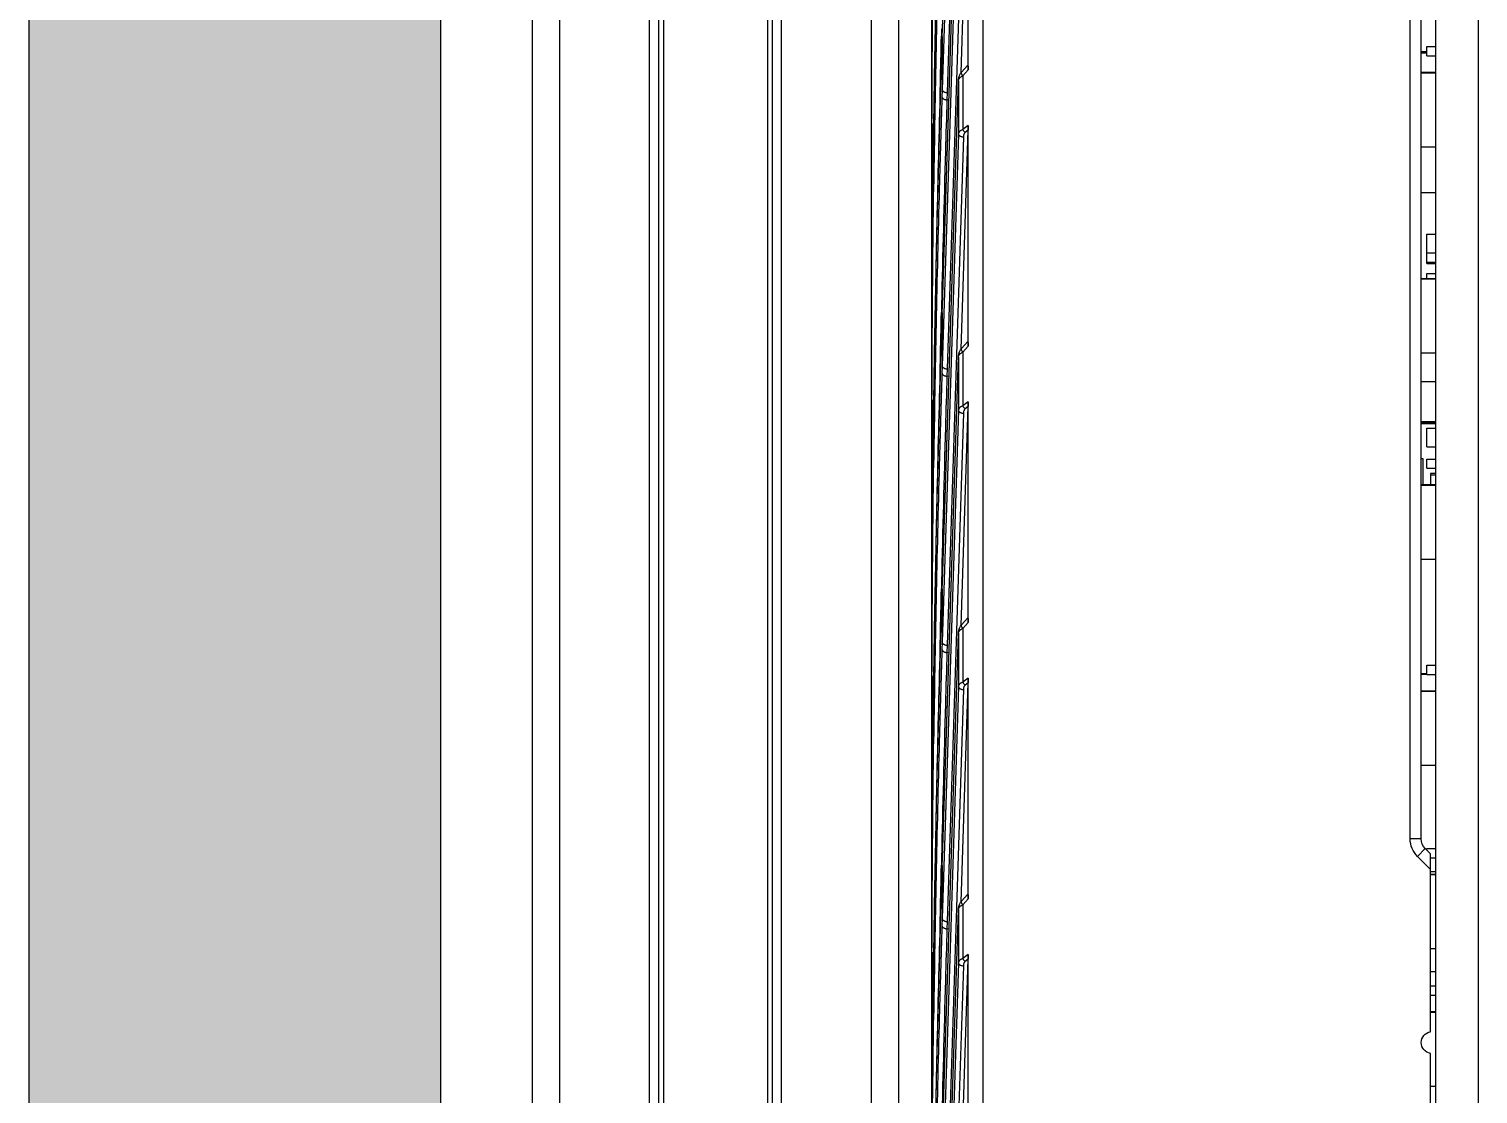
# Model space of a CAD drawing. Header units: millimetres. Extents: x 3299 to 14264, y 1863 to 5555.
# Drawn here: x 13160 to 13239, y 4636.9 to 4695 of the extents above; entities that cross this region are included whole.
import ezdxf

# ---------------------------------------------------------------- set-up
doc = ezdxf.new("R2010")
doc.units = ezdxf.units.MM
doc.layers.add('DIM', color=4, linetype='Continuous')

# ---------------------------------------------------------------- blocks, each defined once
blk = doc.blocks.new('etdyf')
at = {"color": 114, "linetype": 'Continuous', "true_color": 0x139b48}
for p, q in [((4442.055, 3237.709), (5101.055, 3237.709)), ((4442.055, 3236.209), (5101.055, 3236.209)), ((4442.055, 3231.309), (5101.055, 3231.309)), ((4442.055, 3230.809), (5101.055, 3230.809)), ((5101.055, 3230.548), (4442.055, 3230.548)), ((5101.055, 3224.87), (4442.055, 3224.87)), ((4442.055, 3224.609), (5101.055, 3224.609)), ((4442.055, 3224.109), (5101.055, 3224.109)), ((4442.055, 3219.209), (5101.055, 3219.209)), ((4442.055, 3217.709), (5101.055, 3217.709))]:
    blk.add_line(p, q, dxfattribs=at)
blk = doc.blocks.new('5555')
at = {"color": 7, "linetype": 'Continuous'}
for p, q in [((2254.952, 3834.509), (2254.952, 3497.009)), ((2257.252, 3497.009), (2257.252, 3834.509)), ((2284.752, 3501.965), (2284.752, 3829.553)), ((2281.952, 3532.465), (2281.952, 3799.053)), ((2284.177, 3721.051), (2283.307, 3748.389)), ((2283.307, 3745.481), (2284.19, 3717.746)), ((2258.052, 3676.87), (2258.052, 3745.023)), ((2258.652, 3676.87), (2258.652, 3745.023)), ((2283.033, 3745.321), (2283.916, 3717.586)), ((2284.178, 3705.985), (2283.307, 3733.324)), ((2284.177, 3705.975), (2283.307, 3733.314)), ((2282.777, 3718.826), (2282.777, 3730.873)), ((2283.162, 3718.669), (2282.781, 3730.607)), ((2283.307, 3730.406), (2284.19, 3702.671)), ((2283.033, 3730.246), (2283.916, 3702.511)), ((2284.752, 3715.909), (2284.687, 3727.521)), ((2284.177, 3721.051), (2284.178, 3721.06)), ((2284.19, 3720.664), (2284.177, 3721.051)), ((2284.19, 3720.664), (2284.178, 3721.06)), ((2284.225, 3721.061), (2284.234, 3720.665)), ((2284.19, 3720.655), (2284.19, 3720.664)), ((2284.19, 3720.655), (2284.19, 3720.664)), ((2284.19, 3720.655), (2284.19, 3720.664)), ((2284.19, 3720.655), (2284.19, 3717.746)), ((2257.752, 3720.098), (2257.252, 3720.098)), ((2257.752, 3719.59), (2257.252, 3719.59)), ((2257.752, 3719.59), (2257.752, 3720.098)), ((2258.052, 3719.835), (2257.752, 3719.835)), ((2257.752, 3719.735), (2258.052, 3719.735)), ((2258.052, 3718.701), (2257.252, 3718.701)), ((2258.052, 3718.676), (2257.252, 3718.676)), ((2283.066, 3718.506), (2282.777, 3718.826)), ((2283.133, 3718.707), (2282.788, 3719.089)), ((2283.066, 3718.506), (2283.066, 3715.569)), ((2284.178, 3690.91), (2283.307, 3718.248)), ((2283.307, 3718.239), (2283.307, 3718.248)), ((2284.177, 3690.9), (2283.307, 3718.239)), ((2283.307, 3718.239), (2283.307, 3715.33)), ((2283.821, 3717.167), (2283.929, 3717.193)), ((2283.916, 3717.586), (2283.929, 3717.193)), ((2284.19, 3717.746), (2284.202, 3717.353)), ((2282.777, 3703.75), (2282.777, 3715.798)), ((2282.777, 3715.798), (2283.066, 3715.569)), ((2283.162, 3703.594), (2282.781, 3715.532)), ((2282.781, 3715.532), (2282.937, 3715.409)), ((2284.644, 3715.908), (2284.643, 3715.977)), ((2284.685, 3712.604), (2284.643, 3715.977)), ((2284.685, 3712.604), (2284.644, 3715.908)), ((2284.745, 3715.909), (2284.752, 3712.605)), ((2284.747, 3715.909), (2284.748, 3715.514)), ((2284.748, 3715.514), (2284.752, 3712.605)), ((2284.752, 3715.514), (2284.752, 3715.909)), ((2258.052, 3714.637), (2257.252, 3714.637)), ((2283.033, 3715.17), (2283.916, 3687.436)), ((2283.307, 3715.33), (2284.19, 3687.596)), ((2284.752, 3700.834), (2284.687, 3712.446)), ((2258.052, 3712.137), (2257.252, 3712.137)), ((2257.752, 3709.86), (2257.252, 3709.86)), ((2257.752, 3708.272), (2257.752, 3709.86)), ((2257.752, 3708.848), (2257.252, 3708.848)), ((2257.752, 3708.34), (2257.252, 3708.34)), ((2257.752, 3708.272), (2257.252, 3708.272)), ((2257.752, 3707.716), (2257.252, 3707.716)), ((2257.752, 3707.451), (2257.752, 3707.716)), ((2258.052, 3707.451), (2257.252, 3707.451)), ((2258.052, 3707.426), (2257.252, 3707.426)), ((2284.177, 3705.975), (2284.178, 3705.985)), ((2284.19, 3705.589), (2284.177, 3705.975)), ((2284.19, 3705.589), (2284.178, 3705.985)), ((2284.225, 3705.986), (2284.234, 3705.59)), ((2284.19, 3705.579), (2284.19, 3705.589)), ((2284.19, 3705.579), (2284.19, 3705.589)), ((2284.19, 3705.579), (2284.19, 3705.589)), ((2284.19, 3705.579), (2284.19, 3702.671)), ((2283.066, 3703.43), (2282.777, 3703.75)), ((2283.133, 3703.631), (2282.788, 3704.014)), ((2258.052, 3703.387), (2257.252, 3703.387)), ((2283.066, 3703.43), (2283.066, 3700.493)), ((2284.178, 3675.834), (2283.307, 3703.173)), ((2283.307, 3703.163), (2283.307, 3703.173)), ((2284.177, 3675.825), (2283.307, 3703.163)), ((2283.307, 3703.163), (2283.307, 3700.255)), ((2283.821, 3702.092), (2283.929, 3702.118)), ((2283.916, 3702.511), (2283.929, 3702.118)), ((2284.19, 3702.671), (2284.202, 3702.278)), ((2258.052, 3701.827), (2257.252, 3701.827)), ((2282.777, 3688.675), (2282.777, 3700.722)), ((2282.777, 3700.722), (2283.066, 3700.493)), ((2283.162, 3688.519), (2282.781, 3700.457)), ((2282.781, 3700.457), (2282.937, 3700.333)), ((2284.644, 3700.833), (2284.643, 3700.901)), ((2284.685, 3697.529), (2284.643, 3700.901)), ((2284.685, 3697.529), (2284.644, 3700.833)), ((2284.745, 3700.834), (2284.752, 3697.53)), ((2284.747, 3700.834), (2284.748, 3700.438)), ((2284.748, 3700.438), (2284.752, 3697.53)), ((2284.752, 3700.438), (2284.752, 3700.834)), ((2258.052, 3699.639), (2257.252, 3699.639)), ((2258.052, 3699.614), (2257.252, 3699.614)), ((2283.033, 3700.095), (2283.916, 3672.36)), ((2283.307, 3700.255), (2284.19, 3672.52)), ((2257.252, 3699.514), (2258.052, 3699.514)), ((2257.752, 3699.287), (2257.252, 3699.287)), ((2257.752, 3698.271), (2257.752, 3699.287)), ((2257.752, 3698.271), (2257.252, 3698.271)), ((2257.752, 3697.598), (2257.252, 3697.598)), ((2257.752, 3697.09), (2257.752, 3697.598)), ((2257.952, 3696.201), (2257.952, 3697.614)), ((2257.952, 3697.614), (2258.052, 3697.614)), ((2284.752, 3685.759), (2284.687, 3697.37)), ((2257.752, 3697.09), (2257.252, 3697.09)), ((2257.252, 3696.814), (2257.552, 3696.814)), ((2257.252, 3696.714), (2257.552, 3696.714)), ((2257.552, 3696.814), (2257.552, 3696.201)), ((2258.052, 3696.201), (2257.252, 3696.201)), ((2258.052, 3696.176), (2257.252, 3696.176)), ((2258.052, 3692.137), (2257.252, 3692.137)), ((2284.177, 3690.9), (2284.178, 3690.91)), ((2284.19, 3690.513), (2284.177, 3690.9)), ((2284.19, 3690.513), (2284.178, 3690.91)), ((2284.225, 3690.911), (2284.234, 3690.514)), ((2284.19, 3690.504), (2284.19, 3690.513)), ((2284.19, 3690.504), (2284.19, 3690.513)), ((2284.19, 3690.504), (2284.19, 3690.513)), ((2284.19, 3690.504), (2284.19, 3687.596)), ((2283.066, 3688.355), (2282.777, 3688.675)), ((2283.133, 3688.556), (2282.788, 3688.938)), ((2283.066, 3688.355), (2283.066, 3685.418)), ((2284.178, 3660.759), (2283.307, 3688.097)), ((2283.307, 3688.088), (2283.307, 3688.097)), ((2284.177, 3660.749), (2283.307, 3688.088)), ((2283.307, 3688.088), (2283.307, 3685.179)), ((2283.821, 3687.016), (2283.929, 3687.042)), ((2283.916, 3687.436), (2283.929, 3687.042)), ((2284.19, 3687.596), (2284.202, 3687.202)), ((2257.752, 3686.348), (2257.252, 3686.348)), ((2257.752, 3685.84), (2257.752, 3686.348)), ((2257.752, 3685.84), (2257.252, 3685.84)), ((2258.052, 3685.891), (2257.752, 3685.891)), ((2258.052, 3685.865), (2257.752, 3685.865)), ((2282.777, 3673.6), (2282.777, 3685.647)), ((2282.777, 3685.647), (2283.066, 3685.418)), ((2283.162, 3673.443), (2282.781, 3685.381)), ((2282.781, 3685.381), (2282.937, 3685.258)), ((2284.644, 3685.757), (2284.643, 3685.826)), ((2284.685, 3682.454), (2284.643, 3685.826)), ((2284.685, 3682.454), (2284.644, 3685.757)), ((2284.745, 3685.759), (2284.752, 3682.455)), ((2284.747, 3685.759), (2284.748, 3685.363)), ((2284.748, 3685.363), (2284.752, 3682.455)), ((2284.752, 3685.363), (2284.752, 3685.759)), ((2258.052, 3684.951), (2257.252, 3684.951)), ((2258.052, 3684.926), (2257.252, 3684.926)), ((2283.033, 3685.019), (2283.916, 3657.285)), ((2283.307, 3685.179), (2284.19, 3657.445)), ((2284.752, 3670.683), (2284.687, 3682.295)), ((2258.052, 3680.887), (2257.252, 3680.887)), ((2258.052, 3676.87), (2258.652, 3676.87)), ((2257.752, 3676.348), (2257.252, 3676.348)), ((2257.552, 3676.059), (2257.832, 3676.339)), ((2257.552, 3666.351), (2257.552, 3676.059)), ((2257.552, 3675.21), (2258.257, 3675.915)), ((2257.752, 3676.259), (2257.752, 3676.348)), ((2257.832, 3676.339), (2258.257, 3675.915)), ((2257.552, 3675.84), (2257.252, 3675.84)), ((2257.552, 3675.098), (2257.252, 3675.098)), ((2284.177, 3675.825), (2284.178, 3675.834)), ((2284.19, 3675.438), (2284.177, 3675.825)), ((2284.19, 3675.438), (2284.178, 3675.834)), ((2284.19, 3675.428), (2284.19, 3675.438)), ((2284.19, 3675.428), (2284.19, 3675.438)), ((2284.19, 3675.428), (2284.19, 3675.438)), ((2284.19, 3675.428), (2284.19, 3672.52)), ((2284.225, 3675.835), (2284.234, 3675.439)), ((2257.552, 3674.951), (2257.252, 3674.951)), ((2257.552, 3674.926), (2257.252, 3674.926)), ((2283.066, 3673.28), (2282.777, 3673.6)), ((2283.133, 3673.481), (2282.788, 3673.863)), ((2283.066, 3673.28), (2283.066, 3670.343)), ((2284.178, 3645.683), (2283.307, 3673.022)), ((2283.307, 3673.012), (2283.307, 3673.022)), ((2284.177, 3645.674), (2283.307, 3673.012)), ((2283.307, 3673.012), (2283.307, 3670.104)), ((2283.821, 3671.941), (2283.929, 3671.967)), ((2283.916, 3672.36), (2283.929, 3671.967)), ((2284.19, 3672.52), (2284.202, 3672.127)), ((2257.552, 3670.887), (2257.252, 3670.887)), ((2282.777, 3658.524), (2282.777, 3670.571)), ((2282.777, 3670.571), (2283.066, 3670.343)), ((2284.644, 3670.682), (2284.643, 3670.75)), ((2284.685, 3667.378), (2284.643, 3670.75)), ((2284.685, 3667.378), (2284.644, 3670.682)), ((2284.745, 3670.683), (2284.752, 3667.379)), ((2284.747, 3670.683), (2284.748, 3670.288)), ((2284.752, 3670.288), (2284.752, 3670.683)), ((2257.552, 3669.637), (2257.252, 3669.637)), ((2283.162, 3658.368), (2282.781, 3670.306)), ((2282.781, 3670.306), (2282.937, 3670.183)), ((2283.033, 3669.944), (2283.916, 3642.209)), ((2283.307, 3670.104), (2284.19, 3642.369)), ((2284.748, 3670.288), (2284.752, 3667.379)), ((2257.552, 3668.848), (2257.252, 3668.848)), ((2257.552, 3668.34), (2257.252, 3668.34)), ((2257.552, 3667.451), (2257.252, 3667.451)), ((2257.552, 3667.426), (2257.252, 3667.426)), ((2284.752, 3655.608), (2284.687, 3667.219)), ((2257.552, 3655.459), (2257.552, 3665.167)), ((2257.552, 3663.387), (2257.252, 3663.387))]:
    blk.add_line(p, q, dxfattribs=at)
for points in [[(2284.687, 3712.446), (2284.499, 3724.134), (2284.19, 3735.74)], [(2284.687, 3697.37), (2284.499, 3709.059), (2284.19, 3720.664)], [(2283.307, 3718.248), (2283.304, 3718.289), (2283.285, 3718.411), (2283.248, 3718.523), (2283.196, 3718.623), (2283.133, 3718.707)], [(2284.687, 3682.295), (2284.499, 3693.984), (2284.19, 3705.589)], [(2283.307, 3703.173), (2283.304, 3703.213), (2283.285, 3703.336), (2283.248, 3703.448), (2283.196, 3703.548), (2283.133, 3703.631)], [(2284.687, 3667.219), (2284.499, 3678.908), (2284.19, 3690.513)], [(2283.307, 3688.097), (2283.304, 3688.138), (2283.285, 3688.261), (2283.248, 3688.372), (2283.196, 3688.473), (2283.133, 3688.556)], [(2284.687, 3652.144), (2284.499, 3663.833), (2284.19, 3675.438)], [(2283.307, 3673.022), (2283.304, 3673.063), (2283.285, 3673.185), (2283.248, 3673.297), (2283.196, 3673.397), (2283.133, 3673.481)]]:
    blk.add_lwpolyline(points, dxfattribs=at)
for centre, radius, start, end in [((1176.199, 3712.606), 1108.553, 0.170759, 0.550314), ((1176.14, 3715.514), 1108.612, 0.020446, 0.399988), ((1175.893, 3697.38), 1108.585, 0.932209, 1.203557), ((1176.426, 3697.532), 1108.326, 0.550317, 0.77916), ((1176.3, 3700.439), 1108.452, 0.399989, 0.628818), ((1176.199, 3697.53), 1108.553, 0.170759, 0.550314), ((1176.14, 3700.438), 1108.612, 0.020446, 0.399988), ((1175.893, 3682.304), 1108.585, 0.932209, 1.203557), ((1176.426, 3682.457), 1108.326, 0.550317, 0.77916), ((1176.3, 3685.364), 1108.452, 0.399989, 0.628818), ((1176.199, 3682.455), 1108.553, 0.170759, 0.550314), ((1176.14, 3685.363), 1108.612, 0.020446, 0.399988), ((1175.893, 3667.229), 1108.585, 0.932209, 1.203557), ((1176.426, 3667.382), 1108.326, 0.550317, 0.77916), ((1176.3, 3670.289), 1108.452, 0.399989, 0.628818), ((1176.199, 3667.38), 1108.553, 0.170759, 0.550314), ((1176.14, 3670.288), 1108.612, 0.020446, 0.399988), ((2257.302, 3676.87), 0.75, 315, 0), ((2257.302, 3676.87), 1.35, 315, 0), ((1175.893, 3652.154), 1108.585, 0.932209, 1.203557), ((1176.426, 3652.306), 1108.326, 0.550317, 0.77916), ((1176.3, 3655.213), 1108.452, 0.399989, 0.628818), ((2257.452, 3665.759), 0.6, 279.59407, 80.40593)]:
    blk.add_arc(centre, radius, start, end, dxfattribs=at)
for centre, major_axis, ratio, start_param, end_param in [((2282.795, 3718.634), (-0.008, 0.456), 0.03597, -0.04118, 1.135116), ((2282.795, 3715.66), (-0.006, 0.387), 0.043625, 1.207842, 1.907655), ((2282.795, 3703.558), (-0.008, 0.456), 0.03597, -0.04118, 1.135116), ((2282.795, 3700.585), (-0.006, 0.387), 0.043625, 1.207842, 1.907655), ((2282.795, 3688.483), (-0.008, 0.456), 0.03597, -0.04118, 1.135116), ((2282.795, 3685.509), (-0.006, 0.387), 0.043625, 1.207842, 1.907655), ((2282.795, 3673.408), (-0.008, 0.456), 0.03597, -0.04118, 1.135116), ((2282.795, 3670.434), (-0.006, 0.387), 0.043625, 1.207842, 1.907655)]:
    blk.add_ellipse(centre, major_axis=major_axis, ratio=ratio, start_param=start_param, end_param=end_param, dxfattribs=at)
for points, knots in [([(2284.643, 3715.977), (2284.62, 3717.623), (2284.513, 3724.208), (2284.347, 3730.793), (2284.19, 3735.73)], [0, 0, 0, 0, 0.249991, 1, 1, 1, 1]), ([(2284.202, 3732.428), (2284.254, 3730.777), (2284.448, 3724.17), (2284.582, 3717.561), (2284.65, 3712.604)], [0, 0, 0, 0, 0.250013, 1, 1, 1, 1]), ([(2284.643, 3700.901), (2284.62, 3702.548), (2284.513, 3709.133), (2284.347, 3715.717), (2284.19, 3720.655)], [0, 0, 0, 0, 0.249991, 1, 1, 1, 1]), ([(2283.066, 3718.506), (2283.074, 3718.516), (2283.09, 3718.537), (2283.11, 3718.568), (2283.126, 3718.597), (2283.138, 3718.625), (2283.145, 3718.65), (2283.147, 3718.673), (2283.144, 3718.689), (2283.139, 3718.7), (2283.135, 3718.705), (2283.133, 3718.707)], [0, 0, 0, 0, 0.177781, 0.343274, 0.493701, 0.627259, 0.742963, 0.841273, 0.924881, 0.96303, 1, 1, 1, 1]), ([(2283.234, 3718.39), (2283.224, 3718.401), (2283.201, 3718.423), (2283.161, 3718.454), (2283.116, 3718.482), (2283.083, 3718.498), (2283.066, 3718.506)], [0, 0, 0, 0, 0.224787, 0.466098, 0.724542, 1, 1, 1, 1]), ([(2283.295, 3718.292), (2283.289, 3718.309), (2283.272, 3718.344), (2283.248, 3718.375), (2283.234, 3718.39)], [0, 0, 0, 0, 0.477411, 1, 1, 1, 1]), ([(2283.307, 3718.239), (2283.306, 3718.243), (2283.304, 3718.261), (2283.3, 3718.279), (2283.295, 3718.292)], [0, 0, 0, 0, 0.245957, 1, 1, 1, 1]), ([(2284.19, 3717.746), (2284.189, 3717.736), (2284.184, 3717.716), (2284.166, 3717.687), (2284.14, 3717.661), (2284.106, 3717.638), (2284.066, 3717.618), (2284.019, 3717.603), (2283.969, 3717.592), (2283.934, 3717.588), (2283.916, 3717.586)], [0, 0, 0, 0, 0.087721, 0.183554, 0.291171, 0.41195, 0.545418, 0.68978, 0.84241, 1, 1, 1, 1]), ([(2284.202, 3717.353), (2284.202, 3717.343), (2284.196, 3717.323), (2284.179, 3717.294), (2284.153, 3717.268), (2284.119, 3717.245), (2284.078, 3717.225), (2284.032, 3717.21), (2283.982, 3717.198), (2283.947, 3717.194), (2283.929, 3717.193)], [0, 0, 0, 0, 0.087716, 0.183532, 0.29113, 0.411898, 0.545364, 0.689735, 0.842384, 1, 1, 1, 1]), ([(2283.929, 3717.193), (2283.958, 3716.259), (2284.071, 3712.524), (2284.165, 3708.788), (2284.225, 3705.986)], [0, 0, 0, 0, 0.250008, 1, 1, 1, 1]), ([(2284.202, 3717.353), (2284.254, 3715.701), (2284.448, 3709.094), (2284.582, 3702.485), (2284.65, 3697.529)], [0, 0, 0, 0, 0.250013, 1, 1, 1, 1]), ([(2283.066, 3715.569), (2283.057, 3715.554), (2283.039, 3715.525), (2283.008, 3715.483), (2282.974, 3715.444), (2282.949, 3715.42), (2282.937, 3715.409)], [0, 0, 0, 0, 0.248018, 0.501621, 0.754402, 1, 1, 1, 1]), ([(2282.937, 3715.409), (2282.955, 3715.395), (2282.977, 3715.368), (2282.998, 3715.329), (2283.015, 3715.288), (2283.028, 3715.235), (2283.032, 3715.192), (2283.033, 3715.17)], [0, 0, 0, 0, 0.256695, 0.382089, 0.506385, 0.753251, 1, 1, 1, 1]), ([(2283.066, 3715.569), (2283.084, 3715.563), (2283.119, 3715.55), (2283.166, 3715.526), (2283.207, 3715.499), (2283.241, 3715.469), (2283.268, 3715.436), (2283.288, 3715.402), (2283.301, 3715.367), (2283.306, 3715.342), (2283.307, 3715.33)], [0, 0, 0, 0, 0.158904, 0.306341, 0.442472, 0.568149, 0.684741, 0.794091, 0.898356, 1, 1, 1, 1]), ([(2283.307, 3715.33), (2283.306, 3715.32), (2283.3, 3715.3), (2283.283, 3715.271), (2283.257, 3715.245), (2283.223, 3715.222), (2283.182, 3715.202), (2283.136, 3715.187), (2283.086, 3715.176), (2283.051, 3715.171), (2283.033, 3715.17)], [0, 0, 0, 0, 0.087721, 0.183554, 0.291171, 0.41195, 0.545418, 0.68978, 0.84241, 1, 1, 1, 1]), ([(2284.752, 3712.605), (2284.752, 3712.596), (2284.749, 3712.577), (2284.736, 3712.551), (2284.715, 3712.526), (2284.697, 3712.512), (2284.687, 3712.505)], [0, 0, 0, 0, 0.219451, 0.453173, 0.711497, 1, 1, 1, 1]), ([(2284.752, 3712.21), (2284.752, 3712.201), (2284.749, 3712.182), (2284.736, 3712.156), (2284.716, 3712.132), (2284.699, 3712.118), (2284.689, 3712.111)], [0, 0, 0, 0, 0.220352, 0.454493, 0.7125, 1, 1, 1, 1]), ([(2284.643, 3685.826), (2284.62, 3687.472), (2284.513, 3694.058), (2284.347, 3700.642), (2284.19, 3705.579)], [0, 0, 0, 0, 0.249991, 1, 1, 1, 1]), ([(2283.066, 3703.43), (2283.074, 3703.441), (2283.09, 3703.461), (2283.11, 3703.492), (2283.126, 3703.522), (2283.138, 3703.55), (2283.145, 3703.575), (2283.147, 3703.597), (2283.144, 3703.614), (2283.139, 3703.625), (2283.135, 3703.629), (2283.133, 3703.631)], [0, 0, 0, 0, 0.177781, 0.343274, 0.493701, 0.627259, 0.742963, 0.841273, 0.924881, 0.96303, 1, 1, 1, 1]), ([(2283.234, 3703.314), (2283.224, 3703.326), (2283.201, 3703.348), (2283.161, 3703.378), (2283.116, 3703.406), (2283.083, 3703.423), (2283.066, 3703.43)], [0, 0, 0, 0, 0.224787, 0.466098, 0.724542, 1, 1, 1, 1]), ([(2283.295, 3703.216), (2283.289, 3703.234), (2283.272, 3703.269), (2283.248, 3703.3), (2283.234, 3703.314)], [0, 0, 0, 0, 0.477411, 1, 1, 1, 1]), ([(2283.307, 3703.163), (2283.306, 3703.168), (2283.304, 3703.186), (2283.3, 3703.203), (2283.295, 3703.216)], [0, 0, 0, 0, 0.245957, 1, 1, 1, 1]), ([(2284.19, 3702.671), (2284.189, 3702.661), (2284.184, 3702.64), (2284.166, 3702.612), (2284.14, 3702.586), (2284.106, 3702.563), (2284.066, 3702.543), (2284.019, 3702.527), (2283.969, 3702.516), (2283.934, 3702.512), (2283.916, 3702.511)], [0, 0, 0, 0, 0.087721, 0.183554, 0.291171, 0.41195, 0.545418, 0.68978, 0.84241, 1, 1, 1, 1]), ([(2284.202, 3702.278), (2284.202, 3702.268), (2284.196, 3702.247), (2284.179, 3702.219), (2284.153, 3702.193), (2284.119, 3702.17), (2284.078, 3702.15), (2284.032, 3702.134), (2283.982, 3702.123), (2283.947, 3702.119), (2283.929, 3702.118)], [0, 0, 0, 0, 0.087716, 0.183532, 0.29113, 0.411898, 0.545364, 0.689735, 0.842384, 1, 1, 1, 1]), ([(2283.929, 3702.118), (2283.958, 3701.184), (2284.071, 3697.449), (2284.165, 3693.713), (2284.225, 3690.911)], [0, 0, 0, 0, 0.250008, 1, 1, 1, 1]), ([(2284.202, 3702.278), (2284.254, 3700.626), (2284.448, 3694.019), (2284.582, 3687.41), (2284.65, 3682.453)], [0, 0, 0, 0, 0.250013, 1, 1, 1, 1]), ([(2283.066, 3700.493), (2283.057, 3700.479), (2283.039, 3700.449), (2283.008, 3700.408), (2282.974, 3700.369), (2282.949, 3700.345), (2282.937, 3700.333)], [0, 0, 0, 0, 0.248018, 0.501621, 0.754402, 1, 1, 1, 1]), ([(2283.066, 3700.493), (2283.084, 3700.488), (2283.119, 3700.475), (2283.166, 3700.451), (2283.207, 3700.424), (2283.241, 3700.393), (2283.268, 3700.361), (2283.288, 3700.327), (2283.301, 3700.291), (2283.306, 3700.267), (2283.307, 3700.255)], [0, 0, 0, 0, 0.158904, 0.306341, 0.442472, 0.568149, 0.684741, 0.794091, 0.898356, 1, 1, 1, 1]), ([(2282.937, 3700.333), (2282.955, 3700.319), (2282.977, 3700.293), (2282.998, 3700.254), (2283.015, 3700.213), (2283.028, 3700.16), (2283.032, 3700.117), (2283.033, 3700.095)], [0, 0, 0, 0, 0.256695, 0.382089, 0.506385, 0.753251, 1, 1, 1, 1]), ([(2283.307, 3700.255), (2283.306, 3700.245), (2283.3, 3700.224), (2283.283, 3700.196), (2283.257, 3700.17), (2283.223, 3700.147), (2283.182, 3700.127), (2283.136, 3700.111), (2283.086, 3700.1), (2283.051, 3700.096), (2283.033, 3700.095)], [0, 0, 0, 0, 0.087721, 0.183554, 0.291171, 0.41195, 0.545418, 0.68978, 0.84241, 1, 1, 1, 1]), ([(2284.752, 3697.53), (2284.752, 3697.521), (2284.749, 3697.502), (2284.736, 3697.475), (2284.715, 3697.45), (2284.697, 3697.436), (2284.687, 3697.43)], [0, 0, 0, 0, 0.219451, 0.453173, 0.711497, 1, 1, 1, 1]), ([(2284.752, 3697.134), (2284.752, 3697.125), (2284.749, 3697.107), (2284.736, 3697.081), (2284.716, 3697.056), (2284.699, 3697.042), (2284.689, 3697.036)], [0, 0, 0, 0, 0.220352, 0.454493, 0.7125, 1, 1, 1, 1]), ([(2284.643, 3670.75), (2284.62, 3672.397), (2284.513, 3678.982), (2284.347, 3685.567), (2284.19, 3690.504)], [0, 0, 0, 0, 0.249991, 1, 1, 1, 1]), ([(2283.066, 3688.355), (2283.074, 3688.365), (2283.09, 3688.386), (2283.11, 3688.417), (2283.126, 3688.447), (2283.138, 3688.474), (2283.145, 3688.5), (2283.147, 3688.522), (2283.144, 3688.539), (2283.139, 3688.549), (2283.135, 3688.554), (2283.133, 3688.556)], [0, 0, 0, 0, 0.177781, 0.343274, 0.493701, 0.627259, 0.742963, 0.841273, 0.924881, 0.96303, 1, 1, 1, 1]), ([(2283.234, 3688.239), (2283.224, 3688.25), (2283.201, 3688.273), (2283.161, 3688.303), (2283.116, 3688.331), (2283.083, 3688.347), (2283.066, 3688.355)], [0, 0, 0, 0, 0.224787, 0.466098, 0.724542, 1, 1, 1, 1]), ([(2283.295, 3688.141), (2283.289, 3688.158), (2283.272, 3688.193), (2283.248, 3688.224), (2283.234, 3688.239)], [0, 0, 0, 0, 0.477411, 1, 1, 1, 1]), ([(2283.307, 3688.088), (2283.306, 3688.092), (2283.304, 3688.11), (2283.3, 3688.128), (2283.295, 3688.141)], [0, 0, 0, 0, 0.245957, 1, 1, 1, 1]), ([(2284.19, 3687.596), (2284.189, 3687.586), (2284.184, 3687.565), (2284.166, 3687.537), (2284.14, 3687.511), (2284.106, 3687.487), (2284.066, 3687.468), (2284.019, 3687.452), (2283.969, 3687.441), (2283.934, 3687.437), (2283.916, 3687.436)], [0, 0, 0, 0, 0.087721, 0.183554, 0.291171, 0.41195, 0.545418, 0.68978, 0.84241, 1, 1, 1, 1]), ([(2284.202, 3687.202), (2284.202, 3687.192), (2284.196, 3687.172), (2284.179, 3687.143), (2284.153, 3687.117), (2284.119, 3687.094), (2284.078, 3687.074), (2284.032, 3687.059), (2283.982, 3687.048), (2283.947, 3687.044), (2283.929, 3687.042)], [0, 0, 0, 0, 0.087716, 0.183532, 0.29113, 0.411898, 0.545364, 0.689735, 0.842384, 1, 1, 1, 1]), ([(2283.929, 3687.042), (2283.958, 3686.108), (2284.071, 3682.373), (2284.165, 3678.637), (2284.225, 3675.835)], [0, 0, 0, 0, 0.250008, 1, 1, 1, 1]), ([(2284.202, 3687.202), (2284.254, 3685.551), (2284.448, 3678.943), (2284.582, 3672.335), (2284.65, 3667.378)], [0, 0, 0, 0, 0.250013, 1, 1, 1, 1]), ([(2283.066, 3685.418), (2283.057, 3685.403), (2283.039, 3685.374), (2283.008, 3685.332), (2282.974, 3685.293), (2282.949, 3685.269), (2282.937, 3685.258)], [0, 0, 0, 0, 0.248018, 0.501621, 0.754402, 1, 1, 1, 1]), ([(2283.066, 3685.418), (2283.084, 3685.412), (2283.119, 3685.399), (2283.166, 3685.375), (2283.207, 3685.348), (2283.241, 3685.318), (2283.268, 3685.286), (2283.288, 3685.252), (2283.301, 3685.216), (2283.306, 3685.192), (2283.307, 3685.179)], [0, 0, 0, 0, 0.158904, 0.306341, 0.442472, 0.568149, 0.684741, 0.794091, 0.898356, 1, 1, 1, 1]), ([(2282.937, 3685.258), (2282.955, 3685.244), (2282.977, 3685.217), (2282.998, 3685.178), (2283.015, 3685.138), (2283.028, 3685.085), (2283.032, 3685.041), (2283.033, 3685.019)], [0, 0, 0, 0, 0.256695, 0.382089, 0.506385, 0.753251, 1, 1, 1, 1]), ([(2283.307, 3685.179), (2283.306, 3685.17), (2283.3, 3685.149), (2283.283, 3685.121), (2283.257, 3685.095), (2283.223, 3685.071), (2283.182, 3685.052), (2283.136, 3685.036), (2283.086, 3685.025), (2283.051, 3685.021), (2283.033, 3685.019)], [0, 0, 0, 0, 0.087721, 0.183554, 0.291171, 0.41195, 0.545418, 0.68978, 0.84241, 1, 1, 1, 1]), ([(2284.752, 3682.455), (2284.752, 3682.445), (2284.749, 3682.427), (2284.736, 3682.4), (2284.715, 3682.375), (2284.697, 3682.361), (2284.687, 3682.354)], [0, 0, 0, 0, 0.219451, 0.453173, 0.711497, 1, 1, 1, 1]), ([(2284.752, 3682.059), (2284.752, 3682.05), (2284.749, 3682.032), (2284.736, 3682.005), (2284.716, 3681.981), (2284.699, 3681.967), (2284.689, 3681.96)], [0, 0, 0, 0, 0.220352, 0.454493, 0.7125, 1, 1, 1, 1]), ([(2284.643, 3655.675), (2284.62, 3657.321), (2284.513, 3663.907), (2284.347, 3670.491), (2284.19, 3675.428)], [0, 0, 0, 0, 0.249991, 1, 1, 1, 1]), ([(2283.066, 3673.28), (2283.074, 3673.29), (2283.09, 3673.31), (2283.11, 3673.341), (2283.126, 3673.371), (2283.138, 3673.399), (2283.145, 3673.424), (2283.147, 3673.447), (2283.144, 3673.463), (2283.139, 3673.474), (2283.135, 3673.479), (2283.133, 3673.481)], [0, 0, 0, 0, 0.177781, 0.343274, 0.493701, 0.627259, 0.742963, 0.841273, 0.924881, 0.96303, 1, 1, 1, 1]), ([(2283.234, 3673.164), (2283.224, 3673.175), (2283.201, 3673.197), (2283.161, 3673.228), (2283.116, 3673.256), (2283.083, 3673.272), (2283.066, 3673.28)], [0, 0, 0, 0, 0.224787, 0.466098, 0.724542, 1, 1, 1, 1]), ([(2283.295, 3673.065), (2283.289, 3673.083), (2283.272, 3673.118), (2283.248, 3673.149), (2283.234, 3673.164)], [0, 0, 0, 0, 0.477411, 1, 1, 1, 1]), ([(2283.307, 3673.012), (2283.306, 3673.017), (2283.304, 3673.035), (2283.3, 3673.052), (2283.295, 3673.065)], [0, 0, 0, 0, 0.245957, 1, 1, 1, 1]), ([(2284.19, 3672.52), (2284.189, 3672.51), (2284.184, 3672.49), (2284.166, 3672.461), (2284.14, 3672.435), (2284.106, 3672.412), (2284.066, 3672.392), (2284.019, 3672.377), (2283.969, 3672.365), (2283.934, 3672.361), (2283.916, 3672.36)], [0, 0, 0, 0, 0.087721, 0.183554, 0.291171, 0.41195, 0.545418, 0.68978, 0.84241, 1, 1, 1, 1]), ([(2284.202, 3672.127), (2284.202, 3672.117), (2284.196, 3672.096), (2284.179, 3672.068), (2284.153, 3672.042), (2284.119, 3672.019), (2284.078, 3671.999), (2284.032, 3671.983), (2283.982, 3671.972), (2283.947, 3671.968), (2283.929, 3671.967)], [0, 0, 0, 0, 0.087716, 0.183532, 0.29113, 0.411898, 0.545364, 0.689735, 0.842384, 1, 1, 1, 1]), ([(2283.929, 3671.967), (2283.958, 3671.033), (2284.071, 3667.298), (2284.165, 3663.562), (2284.225, 3660.76)], [0, 0, 0, 0, 0.250008, 1, 1, 1, 1]), ([(2284.202, 3672.127), (2284.254, 3670.475), (2284.448, 3663.868), (2284.582, 3657.259), (2284.65, 3652.302)], [0, 0, 0, 0, 0.250013, 1, 1, 1, 1]), ([(2283.066, 3670.343), (2283.057, 3670.328), (2283.039, 3670.299), (2283.008, 3670.257), (2282.974, 3670.218), (2282.949, 3670.194), (2282.937, 3670.183)], [0, 0, 0, 0, 0.248018, 0.501621, 0.754402, 1, 1, 1, 1]), ([(2283.066, 3670.343), (2283.084, 3670.337), (2283.119, 3670.324), (2283.166, 3670.3), (2283.207, 3670.273), (2283.241, 3670.243), (2283.268, 3670.21), (2283.288, 3670.176), (2283.301, 3670.141), (2283.306, 3670.116), (2283.307, 3670.104)], [0, 0, 0, 0, 0.158904, 0.306341, 0.442472, 0.568149, 0.684741, 0.794091, 0.898356, 1, 1, 1, 1]), ([(2282.937, 3670.183), (2282.955, 3670.169), (2282.977, 3670.142), (2282.998, 3670.103), (2283.015, 3670.062), (2283.028, 3670.009), (2283.032, 3669.966), (2283.033, 3669.944)], [0, 0, 0, 0, 0.256695, 0.382089, 0.506385, 0.753251, 1, 1, 1, 1]), ([(2283.307, 3670.104), (2283.306, 3670.094), (2283.3, 3670.074), (2283.283, 3670.045), (2283.257, 3670.019), (2283.223, 3669.996), (2283.182, 3669.976), (2283.136, 3669.961), (2283.086, 3669.949), (2283.051, 3669.945), (2283.033, 3669.944)], [0, 0, 0, 0, 0.087721, 0.183554, 0.291171, 0.41195, 0.545418, 0.68978, 0.84241, 1, 1, 1, 1]), ([(2284.752, 3667.379), (2284.752, 3667.37), (2284.749, 3667.351), (2284.736, 3667.324), (2284.715, 3667.3), (2284.697, 3667.285), (2284.687, 3667.279)], [0, 0, 0, 0, 0.219451, 0.453173, 0.711497, 1, 1, 1, 1]), ([(2284.752, 3666.983), (2284.752, 3666.975), (2284.749, 3666.956), (2284.736, 3666.93), (2284.716, 3666.906), (2284.699, 3666.892), (2284.689, 3666.885)], [0, 0, 0, 0, 0.220352, 0.454493, 0.7125, 1, 1, 1, 1])]:
    blk.add_open_spline(points, degree=3, knots=knots, dxfattribs=at)
blk = doc.blocks.new('*U165')
blk.add_blockref('5555', (-2270.402, -3671.759))
blk = doc.blocks.new('*U166')
at = {"color": 0, "linetype": 'ByBlock', "lineweight": -2, "transparency": 16777216}
blk.add_blockref('*U165', (0, 1350), dxfattribs=at)

msp = doc.modelspace()

# ---------------------------------------------------------------- hatches: boundary and pattern name
h = msp.add_hatch()
h.set_pattern_fill('ANSI36', color=256, scale=4)
h.set_pattern_definition([(45, (-2828.392, 1472.21), (6.735192, 24.695704), [31.75, -6.35, 0, -6.35])])
h.paths.add_polyline_path([(13159.98057, 3052.85573), (13182.44798, 3052.85573), (13182.44798, 4951.10786), (13159.98057, 4951.10786)])

# ---------------------------------------------------------------- linework, layer by layer
at = {"layer": 'DIM', "color": 0}
msp.add_lwpolyline([(13159.98057, 4951.10786), (13159.98057, 3052.85573), (13182.44798, 3052.85573), (13182.44798, 4951.10786)], close=True, dxfattribs=at)

# ---------------------------------------------------------------- block references
at = {"xscale": -1}
msp.add_blockref('*U166', (13223.59798, 3295.67844), dxfattribs=at)
at = {"rotation": 90}
msp.add_blockref('etdyf', (16425.15705, -285.75226), dxfattribs=at)

doc.saveas('drawing.dxf')
